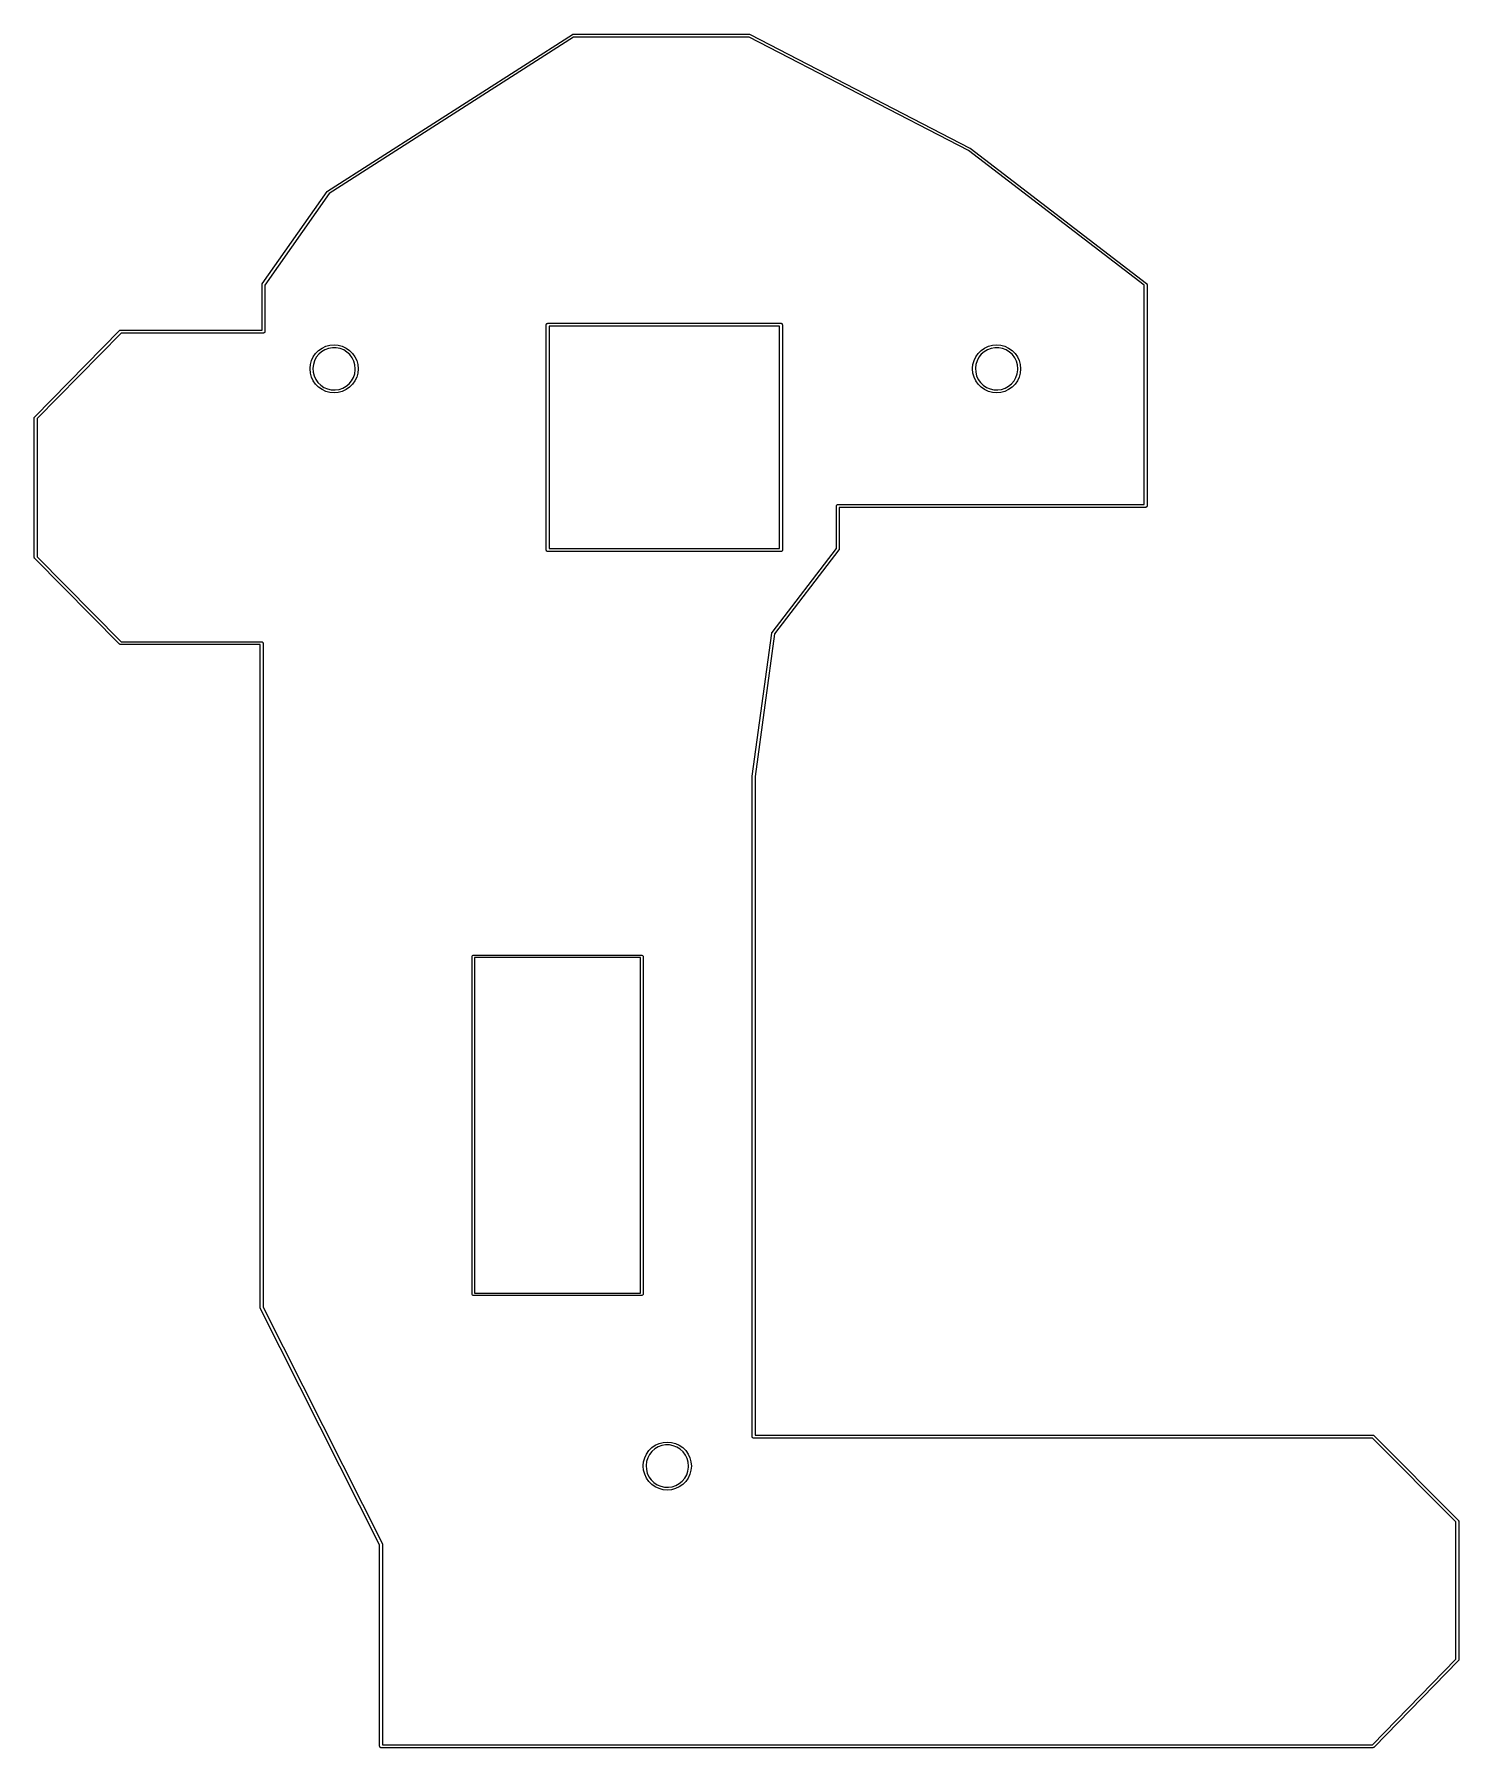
# Model space of a CAD drawing. Extents: x 102.3 to 175, y -152.4 to -64.9.
import ezdxf

# ---------------------------------------------------------------- set-up
doc = ezdxf.new("R2010")
doc.units = 0
doc.layers.add('BLACK', color=7, linetype='CONTINUOUS')

msp = doc.modelspace()

# ---------------------------------------------------------------- linework, layer by layer
at = {"layer": 'BLACK', "linetype": 'CONTINUOUS'}
for p, q in [((117.26, -72.9368), (129.76, -64.9368)), ((129.822, -65.075), (117.353, -73.0552)), ((129.76, -64.9368), (129.784, -64.9268)), ((129.784, -64.9268), (129.792, -64.9279)), ((129.792, -64.9279), (129.8, -64.925)), ((129.8, -64.925), (138.8, -64.925)), ((138.782, -65.075), (129.822, -65.075)), ((149.96, -70.8636), (138.782, -65.075)), ((138.8, -64.925), (138.826, -64.9295)), ((138.826, -64.9295), (138.83, -64.9328)), ((138.83, -64.9328), (138.834, -64.9334)), ((138.834, -64.9334), (150.034, -70.7334)), ((150.034, -70.7334), (150.042, -70.7395)), ((150.042, -70.7395), (150.046, -70.7405)), ((150.046, -70.7405), (159.046, -77.6405)), ((158.925, -77.737), (149.96, -70.8636)), ((113.939, -77.6569), (117.239, -72.9569)), ((117.353, -73.0552), (114.075, -77.7237)), ((117.239, -72.9569), (117.257, -72.9385)), ((117.257, -72.9385), (117.259, -72.9381)), ((117.259, -72.9381), (117.26, -72.9368)), ((113.925, -77.7), (113.93, -77.6743)), ((113.925, -80.025), (113.925, -77.7)), ((113.93, -77.6743), (113.936, -77.6666)), ((113.936, -77.6666), (113.939, -77.6569)), ((114.075, -77.7237), (114.075, -80.1)), ((158.925, -88.925), (158.925, -77.737)), ((159.046, -77.6405), (159.054, -77.65)), ((159.054, -77.65), (159.057, -77.6518)), ((159.057, -77.6518), (159.058, -77.6544)), ((159.058, -77.6544), (159.063, -77.6597)), ((159.063, -77.6597), (159.068, -77.6802)), ((159.068, -77.6802), (159.075, -77.7)), ((159.075, -77.7), (159.075, -89)), ((102.326, -84.4475), (106.646, -80.0475)), ((106.731, -80.175), (102.455, -84.5307)), ((106.646, -80.0475), (106.651, -80.0444)), ((106.651, -80.0444), (106.652, -80.0425)), ((106.652, -80.0425), (106.655, -80.0414)), ((106.655, -80.0414), (106.668, -80.0323)), ((106.668, -80.0323), (106.684, -80.0307)), ((106.684, -80.0307), (106.7, -80.025)), ((106.7, -80.025), (113.925, -80.025)), ((114, -80.175), (106.731, -80.175)), ((114.018, -80.1683), (114, -80.175)), ((114.037, -80.165), (114.018, -80.1683)), ((114.042, -80.1598), (114.037, -80.165)), ((114.048, -80.1575), (114.042, -80.1598)), ((114.058, -80.1406), (114.048, -80.1575)), ((114.07, -80.1257), (114.058, -80.1406)), ((114.072, -80.1159), (114.07, -80.1257)), ((114.074, -80.113), (114.072, -80.1159)), ((114.075, -80.1), (114.073, -80.1097)), ((114.073, -80.1097), (114.074, -80.113)), ((128.425, -79.75), (128.427, -79.7403)), ((128.425, -91.25), (128.425, -79.75)), ((128.426, -79.737), (128.428, -79.7341)), ((128.427, -79.7403), (128.426, -79.737)), ((128.428, -79.7341), (128.43, -79.7243)), ((128.43, -79.7243), (128.442, -79.7094)), ((128.442, -79.7094), (128.452, -79.6925)), ((128.452, -79.6925), (128.458, -79.6902)), ((128.458, -79.6902), (128.463, -79.685)), ((128.463, -79.685), (128.482, -79.6817)), ((128.482, -79.6817), (128.5, -79.675)), ((128.5, -79.675), (140.4, -79.675)), ((128.575, -79.825), (128.575, -91.175)), ((140.325, -79.825), (128.575, -79.825)), ((140.325, -91.175), (140.325, -79.825)), ((140.4, -79.675), (140.41, -79.6767)), ((140.41, -79.6767), (140.413, -79.6761)), ((140.413, -79.6761), (140.416, -79.6778)), ((140.416, -79.6778), (140.426, -79.6795)), ((140.426, -79.6795), (140.441, -79.692)), ((140.441, -79.692), (140.457, -79.7018)), ((140.457, -79.7018), (140.46, -79.7082)), ((140.46, -79.7082), (140.465, -79.7125)), ((140.465, -79.7125), (140.468, -79.7317)), ((140.468, -79.7317), (140.475, -79.75)), ((140.475, -79.75), (140.475, -91.25)), ((116.537, -81.3865), (116.66, -81.2113)), ((116.66, -81.2113), (116.811, -81.0601)), ((116.815, -81.2555), (116.693, -81.4109)), ((116.811, -81.0601), (116.986, -80.9374)), ((116.964, -81.125), (116.815, -81.2555)), ((117.134, -81.0238), (116.964, -81.125)), ((116.986, -80.9374), (117.18, -80.847)), ((117.32, -80.9552), (117.134, -81.0238)), ((117.18, -80.847), (117.387, -80.7916)), ((117.515, -80.9217), (117.32, -80.9552)), ((117.387, -80.7916), (117.6, -80.773)), ((117.713, -80.9243), (117.515, -80.9217)), ((117.6, -80.773), (117.813, -80.7916)), ((117.907, -80.9629), (117.713, -80.9243)), ((117.813, -80.7916), (118.02, -80.847)), ((118.091, -81.0363), (117.907, -80.9629)), ((118.02, -80.847), (118.213, -80.9374)), ((118.258, -81.1419), (118.091, -81.0363)), ((118.213, -80.9374), (118.389, -81.0601)), ((118.404, -81.2763), (118.258, -81.1419)), ((118.389, -81.0601), (118.54, -81.2113)), ((118.522, -81.4349), (118.404, -81.2763)), ((118.54, -81.2113), (118.663, -81.3865)), ((150.337, -81.3865), (150.46, -81.2113)), ((150.46, -81.2113), (150.611, -81.0601)), ((150.615, -81.2555), (150.493, -81.4109)), ((150.611, -81.0601), (150.786, -80.9374)), ((150.764, -81.125), (150.615, -81.2555)), ((150.934, -81.0238), (150.764, -81.125)), ((150.786, -80.9374), (150.98, -80.847)), ((151.12, -80.9552), (150.934, -81.0238)), ((150.98, -80.847), (151.187, -80.7916)), ((151.315, -80.9217), (151.12, -80.9552)), ((151.187, -80.7916), (151.4, -80.773)), ((151.513, -80.9243), (151.315, -80.9217)), ((151.4, -80.773), (151.613, -80.7916)), ((151.707, -80.9629), (151.513, -80.9243)), ((151.613, -80.7916), (151.82, -80.847)), ((151.891, -81.0363), (151.707, -80.9629)), ((151.82, -80.847), (152.013, -80.9374)), ((152.058, -81.1419), (151.891, -81.0363)), ((152.013, -80.9374), (152.189, -81.0601)), ((152.204, -81.2763), (152.058, -81.1419)), ((152.189, -81.0601), (152.34, -81.2113)), ((152.322, -81.4349), (152.204, -81.2763)), ((152.34, -81.2113), (152.463, -81.3865)), ((116.373, -82), (116.375, -81.9717)), ((116.392, -82.2131), (116.373, -82)), ((116.375, -81.9717), (116.392, -81.7869)), ((116.392, -81.7869), (116.447, -81.5803)), ((116.447, -81.5803), (116.537, -81.3865)), ((116.542, -81.7751), (116.519, -81.9717)), ((116.519, -81.9717), (116.532, -82.1692)), ((116.532, -82.1692), (116.58, -82.361)), ((116.601, -81.5861), (116.542, -81.7751)), ((116.693, -81.4109), (116.601, -81.5861)), ((118.61, -81.6124), (118.522, -81.4349)), ((118.664, -81.8029), (118.61, -81.6124)), ((118.652, -82.2525), (118.68, -82.0566)), ((118.663, -81.3865), (118.753, -81.5803)), ((118.682, -82), (118.664, -81.8029)), ((118.68, -82.0566), (118.682, -82)), ((118.753, -81.5803), (118.808, -81.7869)), ((118.808, -81.7869), (118.827, -82)), ((118.827, -82), (118.808, -82.2131)), ((150.173, -82), (150.175, -81.9717)), ((150.192, -82.2131), (150.173, -82)), ((150.175, -81.9717), (150.192, -81.7869)), ((150.192, -81.7869), (150.247, -81.5803)), ((150.247, -81.5803), (150.337, -81.3865)), ((150.342, -81.7751), (150.319, -81.9717)), ((150.319, -81.9717), (150.332, -82.1692)), ((150.332, -82.1692), (150.38, -82.361)), ((150.401, -81.5861), (150.342, -81.7751)), ((150.493, -81.4109), (150.401, -81.5861)), ((152.41, -81.6124), (152.322, -81.4349)), ((152.464, -81.8029), (152.41, -81.6124)), ((152.452, -82.2525), (152.48, -82.0566)), ((152.463, -81.3865), (152.553, -81.5803)), ((152.482, -82), (152.464, -81.8029)), ((152.48, -82.0566), (152.482, -82)), ((152.553, -81.5803), (152.608, -81.7869)), ((152.608, -81.7869), (152.627, -82)), ((152.627, -82), (152.608, -82.2131)), ((116.447, -82.4197), (116.392, -82.2131)), ((116.537, -82.6135), (116.447, -82.4197)), ((116.66, -82.7887), (116.537, -82.6135)), ((116.58, -82.361), (116.663, -82.5408)), ((116.811, -82.9399), (116.66, -82.7887)), ((116.663, -82.5408), (116.778, -82.7025)), ((116.778, -82.7025), (116.919, -82.8406)), ((116.986, -83.0626), (116.811, -82.9399)), ((116.919, -82.8406), (117.084, -82.9505)), ((117.18, -83.153), (116.986, -83.0626)), ((117.084, -82.9505), (117.266, -83.0287)), ((117.266, -83.0287), (117.459, -83.0724)), ((117.459, -83.0724), (117.657, -83.0801)), ((117.657, -83.0801), (117.852, -83.0517)), ((117.852, -83.0517), (118.04, -82.9881)), ((118.213, -83.0626), (118.02, -83.153)), ((118.04, -82.9881), (118.213, -82.8914)), ((118.213, -82.8914), (118.365, -82.7648)), ((118.389, -82.9399), (118.213, -83.0626)), ((118.365, -82.7648), (118.491, -82.6126)), ((118.54, -82.7887), (118.389, -82.9399)), ((118.491, -82.6126), (118.588, -82.4399)), ((118.663, -82.6135), (118.54, -82.7887)), ((118.588, -82.4399), (118.652, -82.2525)), ((118.753, -82.4197), (118.663, -82.6135)), ((118.808, -82.2131), (118.753, -82.4197)), ((150.247, -82.4197), (150.192, -82.2131)), ((150.337, -82.6135), (150.247, -82.4197)), ((150.46, -82.7887), (150.337, -82.6135)), ((150.38, -82.361), (150.463, -82.5408)), ((150.611, -82.9399), (150.46, -82.7887)), ((150.463, -82.5408), (150.578, -82.7025)), ((150.578, -82.7025), (150.719, -82.8406)), ((150.786, -83.0626), (150.611, -82.9399)), ((150.719, -82.8406), (150.884, -82.9505)), ((150.98, -83.153), (150.786, -83.0626)), ((150.884, -82.9505), (151.066, -83.0287)), ((151.066, -83.0287), (151.259, -83.0724)), ((151.259, -83.0724), (151.457, -83.0801)), ((151.457, -83.0801), (151.652, -83.0517)), ((151.652, -83.0517), (151.84, -82.9881)), ((152.013, -83.0626), (151.82, -83.153)), ((151.84, -82.9881), (152.013, -82.8914)), ((152.013, -82.8914), (152.165, -82.7648)), ((152.189, -82.9399), (152.013, -83.0626)), ((152.165, -82.7648), (152.291, -82.6126)), ((152.34, -82.7887), (152.189, -82.9399)), ((152.291, -82.6126), (152.388, -82.4399)), ((152.463, -82.6135), (152.34, -82.7887)), ((152.388, -82.4399), (152.452, -82.2525)), ((152.553, -82.4197), (152.463, -82.6135)), ((152.608, -82.2131), (152.553, -82.4197)), ((117.387, -83.2084), (117.18, -83.153)), ((117.6, -83.227), (117.387, -83.2084)), ((117.813, -83.2084), (117.6, -83.227)), ((118.02, -83.153), (117.813, -83.2084)), ((151.187, -83.2084), (150.98, -83.153)), ((151.4, -83.227), (151.187, -83.2084)), ((151.613, -83.2084), (151.4, -83.227)), ((151.82, -83.153), (151.613, -83.2084)), ((102.305, -84.4941), (102.307, -84.4913)), ((102.306, -84.4959), (102.305, -84.4941)), ((102.305, -84.5), (102.306, -84.4959)), ((102.305, -91.63), (102.305, -84.5)), ((102.307, -84.4913), (102.31, -84.4743)), ((102.31, -84.4743), (102.32, -84.4621)), ((102.32, -84.4621), (102.326, -84.4475)), ((102.455, -84.5307), (102.455, -91.5992)), ((143.225, -89), (143.227, -88.9903)), ((143.225, -91.1745), (143.225, -89)), ((143.226, -88.987), (143.228, -88.9841)), ((143.227, -88.9903), (143.226, -88.987)), ((143.228, -88.9841), (143.23, -88.9743)), ((143.23, -88.9743), (143.242, -88.9594)), ((143.242, -88.9594), (143.252, -88.9425)), ((143.252, -88.9425), (143.258, -88.9402)), ((143.258, -88.9402), (143.262, -88.935)), ((143.262, -88.935), (143.282, -88.9317)), ((143.282, -88.9317), (143.3, -88.925)), ((143.3, -88.925), (158.925, -88.925)), ((159, -89.075), (143.375, -89.075)), ((143.375, -89.075), (143.375, -91.2)), ((159.018, -89.0683), (159, -89.075)), ((159.037, -89.065), (159.018, -89.0683)), ((159.042, -89.0598), (159.037, -89.065)), ((159.048, -89.0575), (159.042, -89.0598)), ((159.058, -89.0406), (159.048, -89.0575)), ((159.07, -89.0257), (159.058, -89.0406)), ((159.072, -89.0159), (159.07, -89.0257)), ((159.074, -89.013), (159.072, -89.0159)), ((159.075, -89), (159.073, -89.0097)), ((159.073, -89.0097), (159.074, -89.013)), ((102.311, -91.6452), (102.305, -91.63)), ((102.312, -91.6613), (102.311, -91.6452)), ((102.321, -91.6752), (102.312, -91.6613)), ((102.323, -91.6782), (102.321, -91.6752)), ((102.324, -91.6792), (102.323, -91.6782)), ((102.327, -91.6827), (102.324, -91.6792)), ((106.647, -96.0527), (102.327, -91.6827)), ((102.455, -91.5992), (106.731, -95.925)), ((128.432, -91.2683), (128.425, -91.25)), ((128.435, -91.2875), (128.432, -91.2683)), ((128.44, -91.2918), (128.435, -91.2875)), ((128.443, -91.2982), (128.44, -91.2918)), ((128.459, -91.308), (128.443, -91.2982)), ((128.474, -91.3205), (128.459, -91.308)), ((128.484, -91.3222), (128.474, -91.3205)), ((128.487, -91.3239), (128.484, -91.3222)), ((128.49, -91.3233), (128.487, -91.3239)), ((128.5, -91.325), (128.49, -91.3233)), ((140.4, -91.325), (128.5, -91.325)), ((128.575, -91.175), (140.325, -91.175)), ((139.941, -95.4543), (143.225, -91.1745)), ((143.359, -91.2457), (140.072, -95.5299)), ((140.418, -91.3183), (140.4, -91.325)), ((140.438, -91.315), (140.418, -91.3183)), ((140.442, -91.3098), (140.438, -91.315)), ((140.448, -91.3075), (140.442, -91.3098)), ((140.458, -91.2906), (140.448, -91.3075)), ((140.47, -91.2757), (140.458, -91.2906)), ((140.472, -91.2659), (140.47, -91.2757)), ((140.474, -91.263), (140.472, -91.2659)), ((140.475, -91.25), (140.473, -91.2597)), ((140.473, -91.2597), (140.474, -91.263)), ((143.363, -91.2346), (143.359, -91.2457)), ((143.37, -91.2257), (143.363, -91.2346)), ((143.375, -91.2), (143.37, -91.2257)), ((106.662, -96.0598), (106.647, -96.0527)), ((106.674, -96.0705), (106.662, -96.0598)), ((106.69, -96.0732), (106.674, -96.0705)), ((106.693, -96.0747), (106.69, -96.0732)), ((106.695, -96.0741), (106.693, -96.0747)), ((106.7, -96.075), (106.695, -96.0741)), ((113.825, -96.075), (106.7, -96.075)), ((106.731, -95.925), (113.9, -95.925)), ((113.825, -129.9), (113.825, -96.075)), ((113.9, -95.925), (113.91, -95.9267)), ((113.91, -95.9267), (113.913, -95.9261)), ((113.913, -95.9261), (113.916, -95.9278)), ((113.916, -95.9278), (113.926, -95.9295)), ((113.926, -95.9295), (113.941, -95.942)), ((113.941, -95.942), (113.957, -95.9518)), ((113.957, -95.9518), (113.96, -95.9581)), ((113.96, -95.9581), (113.965, -95.9625)), ((113.965, -95.9625), (113.968, -95.9817)), ((113.968, -95.9817), (113.975, -96)), ((113.975, -96), (113.975, -129.882)), ((138.926, -102.79), (139.926, -95.4898)), ((140.072, -95.5299), (139.075, -102.805)), ((139.926, -95.4898), (139.934, -95.465)), ((139.934, -95.465), (139.939, -95.4606)), ((139.939, -95.4606), (139.941, -95.4543)), ((138.925, -102.8), (138.926, -102.793)), ((138.925, -136.5), (138.925, -102.8)), ((138.926, -102.793), (138.926, -102.79)), ((139.075, -102.805), (139.075, -136.425)), ((124.658, -111.938), (124.7, -111.92)), ((124.7, -111.92), (133.3, -111.92)), ((133.3, -111.92), (133.342, -111.938)), ((124.64, -111.98), (124.658, -111.938)), ((124.64, -129.24), (124.64, -111.98)), ((124.76, -112.04), (124.76, -129.18)), ((133.24, -112.04), (124.76, -112.04)), ((133.24, -129.18), (133.24, -112.04)), ((133.342, -111.938), (133.36, -111.98)), ((133.36, -111.98), (133.36, -129.24)), ((124.658, -129.282), (124.64, -129.24)), ((124.7, -129.3), (124.658, -129.282)), ((133.3, -129.3), (124.7, -129.3)), ((124.76, -129.18), (133.24, -129.18)), ((133.342, -129.282), (133.3, -129.3)), ((133.36, -129.24), (133.342, -129.282)), ((113.827, -129.904), (113.825, -129.9)), ((113.826, -129.909), (113.827, -129.904)), ((113.833, -129.934), (113.826, -129.909)), ((119.925, -142.018), (113.833, -129.934)), ((113.975, -129.882), (120.067, -141.966)), ((133.537, -137.386), (133.66, -137.211)), ((133.66, -137.211), (133.811, -137.06)), ((133.815, -137.255), (133.693, -137.411)), ((133.811, -137.06), (133.987, -136.937)), ((133.964, -137.125), (133.815, -137.255)), ((134.134, -137.024), (133.964, -137.125)), ((133.987, -136.937), (134.18, -136.847)), ((134.32, -136.955), (134.134, -137.024)), ((134.18, -136.847), (134.387, -136.792)), ((134.515, -136.922), (134.32, -136.955)), ((134.387, -136.792), (134.6, -136.773)), ((134.713, -136.924), (134.515, -136.922)), ((134.6, -136.773), (134.813, -136.792)), ((134.907, -136.963), (134.713, -136.924)), ((134.813, -136.792), (135.02, -136.847)), ((135.091, -137.036), (134.907, -136.963)), ((135.02, -136.847), (135.213, -136.937)), ((135.258, -137.142), (135.091, -137.036)), ((135.213, -136.937), (135.389, -137.06)), ((135.404, -137.276), (135.258, -137.142)), ((135.389, -137.06), (135.54, -137.211)), ((135.522, -137.435), (135.404, -137.276)), ((135.54, -137.211), (135.663, -137.386)), ((138.932, -136.518), (138.925, -136.5)), ((138.935, -136.537), (138.932, -136.518)), ((138.94, -136.542), (138.935, -136.537)), ((138.943, -136.548), (138.94, -136.542)), ((138.959, -136.558), (138.943, -136.548)), ((138.974, -136.57), (138.959, -136.558)), ((138.984, -136.572), (138.974, -136.57)), ((138.987, -136.574), (138.984, -136.572)), ((138.99, -136.573), (138.987, -136.574)), ((139, -136.575), (138.99, -136.573)), ((170.569, -136.575), (139, -136.575)), ((139.075, -136.425), (170.6, -136.425)), ((174.825, -140.841), (170.569, -136.575)), ((170.6, -136.425), (170.605, -136.426)), ((170.605, -136.426), (170.607, -136.425)), ((170.607, -136.425), (170.61, -136.427)), ((170.61, -136.427), (170.626, -136.43)), ((170.626, -136.43), (170.638, -136.44)), ((170.638, -136.44), (170.653, -136.447)), ((170.653, -136.447), (174.953, -140.757)), ((133.373, -138), (133.375, -137.972)), ((133.392, -138.213), (133.373, -138)), ((133.375, -137.972), (133.392, -137.787)), ((133.392, -137.787), (133.447, -137.58)), ((133.447, -137.58), (133.537, -137.386)), ((133.542, -137.775), (133.519, -137.972)), ((133.519, -137.972), (133.532, -138.169)), ((133.532, -138.169), (133.58, -138.361)), ((133.601, -137.586), (133.542, -137.775)), ((133.693, -137.411), (133.601, -137.586)), ((135.61, -137.612), (135.522, -137.435)), ((135.664, -137.803), (135.61, -137.612)), ((135.652, -138.252), (135.68, -138.057)), ((135.663, -137.386), (135.753, -137.58)), ((135.682, -138), (135.664, -137.803)), ((135.68, -138.057), (135.682, -138)), ((135.753, -137.58), (135.808, -137.787)), ((135.808, -137.787), (135.827, -138)), ((135.827, -138), (135.808, -138.213)), ((133.447, -138.42), (133.392, -138.213)), ((133.537, -138.613), (133.447, -138.42)), ((133.66, -138.789), (133.537, -138.613)), ((133.58, -138.361), (133.663, -138.541)), ((133.811, -138.94), (133.66, -138.789)), ((133.663, -138.541), (133.778, -138.702)), ((133.778, -138.702), (133.919, -138.841)), ((133.987, -139.063), (133.811, -138.94)), ((133.919, -138.841), (134.084, -138.951)), ((134.084, -138.951), (134.266, -139.029)), ((134.266, -139.029), (134.459, -139.072)), ((134.852, -139.052), (135.04, -138.988)), ((135.04, -138.988), (135.213, -138.891)), ((135.213, -138.891), (135.365, -138.765)), ((135.389, -138.94), (135.213, -139.063)), ((135.365, -138.765), (135.491, -138.613)), ((135.54, -138.789), (135.389, -138.94)), ((135.491, -138.613), (135.588, -138.44)), ((135.663, -138.613), (135.54, -138.789)), ((135.588, -138.44), (135.652, -138.252)), ((135.753, -138.42), (135.663, -138.613)), ((135.808, -138.213), (135.753, -138.42)), ((134.18, -139.153), (133.987, -139.063)), ((134.387, -139.208), (134.18, -139.153)), ((134.6, -139.227), (134.387, -139.208)), ((134.459, -139.072), (134.657, -139.08)), ((134.813, -139.208), (134.6, -139.227)), ((134.657, -139.08), (134.852, -139.052)), ((135.02, -139.153), (134.813, -139.208)), ((135.213, -139.063), (135.02, -139.153)), ((174.953, -140.757), (174.956, -140.761)), ((174.956, -140.761), (174.957, -140.762)), ((174.957, -140.762), (174.959, -140.765)), ((174.959, -140.765), (174.968, -140.778)), ((174.968, -140.778), (174.969, -140.795)), ((174.825, -147.859), (174.825, -140.841)), ((174.969, -140.795), (174.975, -140.81)), ((174.975, -140.81), (174.975, -147.89)), ((119.925, -152.3), (119.925, -142.018)), ((120.067, -141.966), (120.074, -141.991)), ((120.074, -141.991), (120.073, -141.996)), ((120.073, -141.996), (120.075, -142)), ((120.075, -142), (120.075, -152.225)), ((170.568, -152.225), (174.825, -147.859)), ((174.954, -147.942), (170.654, -152.352)), ((174.96, -147.928), (174.954, -147.942)), ((174.97, -147.916), (174.96, -147.928)), ((174.974, -147.898), (174.97, -147.916)), ((174.975, -147.89), (174.974, -147.894)), ((174.974, -147.894), (174.975, -147.896)), ((174.975, -147.896), (174.974, -147.898)), ((119.932, -152.318), (119.925, -152.3)), ((119.935, -152.338), (119.932, -152.318)), ((119.94, -152.342), (119.935, -152.338)), ((119.943, -152.348), (119.94, -152.342)), ((119.959, -152.358), (119.943, -152.348)), ((119.974, -152.37), (119.959, -152.358)), ((119.984, -152.372), (119.974, -152.37)), ((119.987, -152.374), (119.984, -152.372)), ((119.99, -152.373), (119.987, -152.374)), ((120, -152.375), (119.99, -152.373)), ((170.6, -152.375), (120, -152.375)), ((120.075, -152.225), (170.568, -152.225)), ((170.616, -152.369), (170.6, -152.375)), ((170.633, -152.368), (170.616, -152.369)), ((170.645, -152.359), (170.633, -152.368)), ((170.648, -152.357), (170.645, -152.359)), ((170.649, -152.355), (170.648, -152.357)), ((170.654, -152.352), (170.649, -152.355))]:
    msp.add_line(p, q, dxfattribs=at)

doc.saveas('drawing.dxf')
